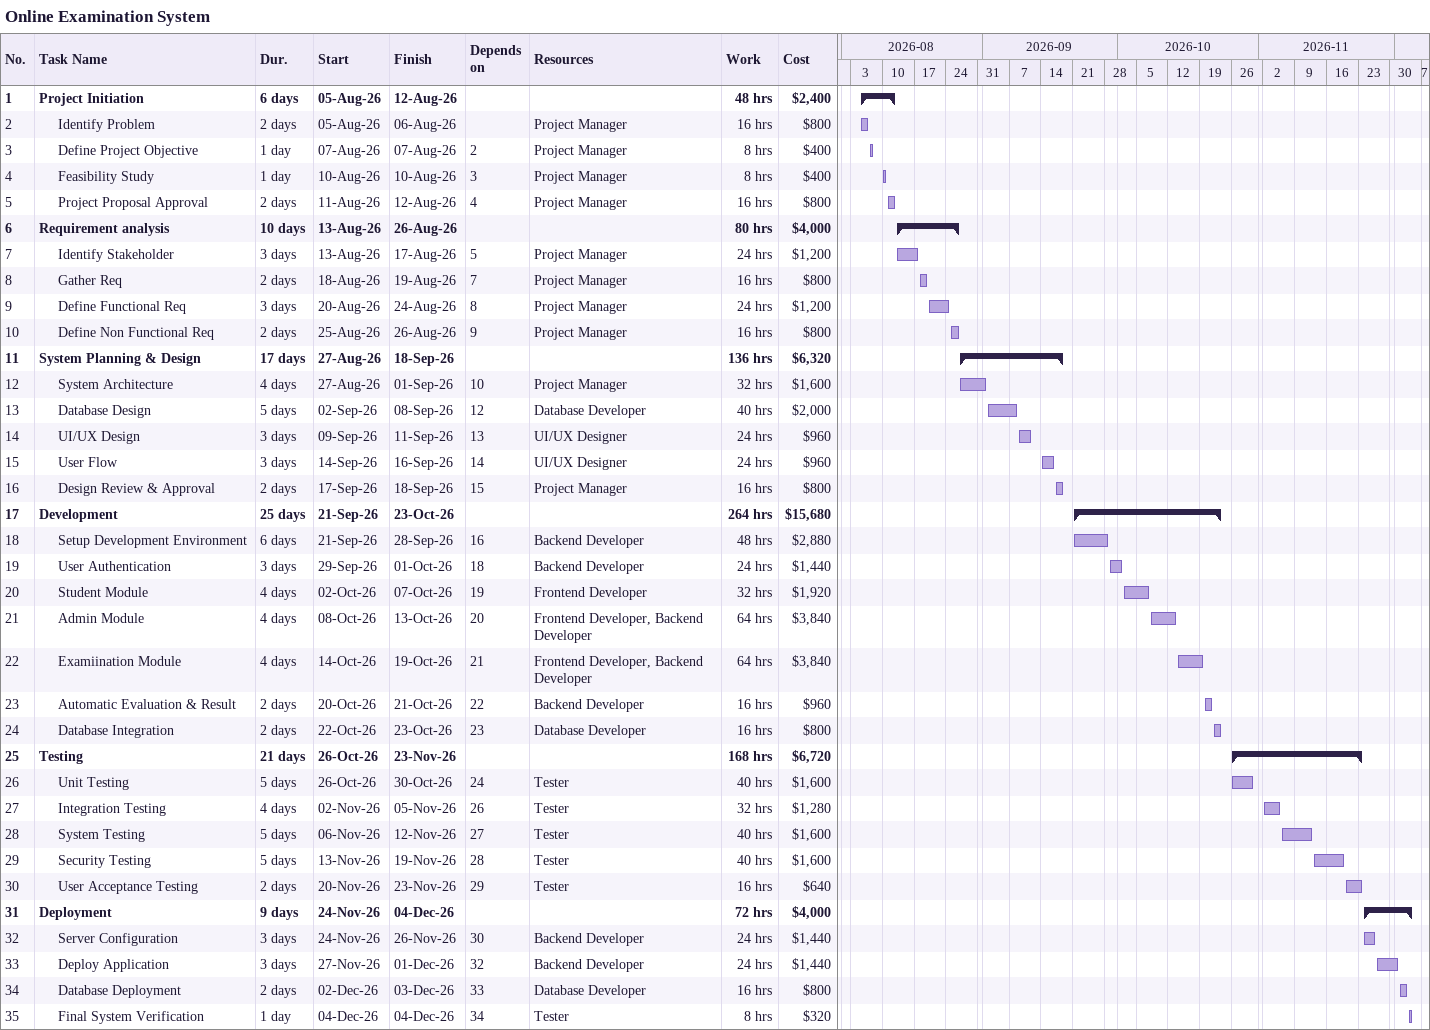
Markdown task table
Online Examination System

| ID | Level | Task | Duration | Start | Finish | Predecessors | Resources | Work (h) | Cost ($) |
|---|---|---|---|---|---|---|---|---|---|
| 1 | 1 | **Project Initiation** | 6d | 2026-08-05 | 2026-08-12 |  |  | 48 | 2400 |
| 2 | 2 | Identify Problem | 2d | 2026-08-05 | 2026-08-06 |  | Project Manager | 16 | 800 |
| 3 | 2 | Define Project Objective | 1d | 2026-08-07 | 2026-08-07 | 2 | Project Manager | 8 | 400 |
| 4 | 2 | Feasibility Study | 1d | 2026-08-10 | 2026-08-10 | 3 | Project Manager | 8 | 400 |
| 5 | 2 | Project Proposal Approval | 2d | 2026-08-11 | 2026-08-12 | 4 | Project Manager | 16 | 800 |
| 6 | 1 | **Requirement analysis** | 10d | 2026-08-13 | 2026-08-26 |  |  | 80 | 4000 |
| 7 | 2 | Identify Stakeholder | 3d | 2026-08-13 | 2026-08-17 | 5 | Project Manager | 24 | 1200 |
| 8 | 2 | Gather Req | 2d | 2026-08-18 | 2026-08-19 | 7 | Project Manager | 16 | 800 |
| 9 | 2 | Define Functional Req | 3d | 2026-08-20 | 2026-08-24 | 8 | Project Manager | 24 | 1200 |
| 10 | 2 | Define Non Functional Req | 2d | 2026-08-25 | 2026-08-26 | 9 | Project Manager | 16 | 800 |
| 11 | 1 | **System Planning & Design** | 17d | 2026-08-27 | 2026-09-18 |  |  | 136 | 6320 |
| 12 | 2 | System Architecture | 4d | 2026-08-27 | 2026-09-01 | 10 | Project Manager | 32 | 1600 |
| 13 | 2 | Database Design | 5d | 2026-09-02 | 2026-09-08 | 12 | Database Developer | 40 | 2000 |
| 14 | 2 | UI/UX Design | 3d | 2026-09-09 | 2026-09-11 | 13 | UI/UX Designer | 24 | 960 |
| 15 | 2 | User Flow | 3d | 2026-09-14 | 2026-09-16 | 14 | UI/UX Designer | 24 | 960 |
| 16 | 2 | Design Review & Approval | 2d | 2026-09-17 | 2026-09-18 | 15 | Project Manager | 16 | 800 |
| 17 | 1 | **Development** | 25d | 2026-09-21 | 2026-10-23 |  |  | 264 | 15680 |
| 18 | 2 | Setup Development Environment | 6d | 2026-09-21 | 2026-09-28 | 16 | Backend Developer | 48 | 2880 |
| 19 | 2 | User Authentication | 3d | 2026-09-29 | 2026-10-01 | 18 | Backend Developer | 24 | 1440 |
| 20 | 2 | Student Module | 4d | 2026-10-02 | 2026-10-07 | 19 | Frontend Developer | 32 | 1920 |
| 21 | 2 | Admin Module | 4d | 2026-10-08 | 2026-10-13 | 20 | Frontend Developer, Backend Developer | 64 | 3840 |
| 22 | 2 | Examiination Module | 4d | 2026-10-14 | 2026-10-19 | 21 | Frontend Developer, Backend Developer | 64 | 3840 |
| 23 | 2 | Automatic Evaluation & Result | 2d | 2026-10-20 | 2026-10-21 | 22 | Backend Developer | 16 | 960 |
| 24 | 2 | Database Integration | 2d | 2026-10-22 | 2026-10-23 | 23 | Database Developer | 16 | 800 |
| 25 | 1 | **Testing** | 21d | 2026-10-26 | 2026-11-23 |  |  | 168 | 6720 |
| 26 | 2 | Unit Testing | 5d | 2026-10-26 | 2026-10-30 | 24 | Tester | 40 | 1600 |
| 27 | 2 | Integration Testing | 4d | 2026-11-02 | 2026-11-05 | 26 | Tester | 32 | 1280 |
| 28 | 2 | System Testing | 5d | 2026-11-06 | 2026-11-12 | 27 | Tester | 40 | 1600 |
| 29 | 2 | Security Testing | 5d | 2026-11-13 | 2026-11-19 | 28 | Tester | 40 | 1600 |
| 30 | 2 | User Acceptance Testing | 2d | 2026-11-20 | 2026-11-23 | 29 | Tester | 16 | 640 |
| 31 | 1 | **Deployment** | 9d | 2026-11-24 | 2026-12-04 |  |  | 72 | 4000 |
| 32 | 2 | Server Configuration | 3d | 2026-11-24 | 2026-11-26 | 30 | Backend Developer | 24 | 1440 |
| 33 | 2 | Deploy Application | 3d | 2026-11-27 | 2026-12-01 | 32 | Backend Developer | 24 | 1440 |
| 34 | 2 | Database Deployment | 2d | 2026-12-02 | 2026-12-03 | 33 | Database Developer | 16 | 800 |
| 35 | 2 | Final System Verification | 1d | 2026-12-04 | 2026-12-04 | 34 | Tester | 8 | 320 |
